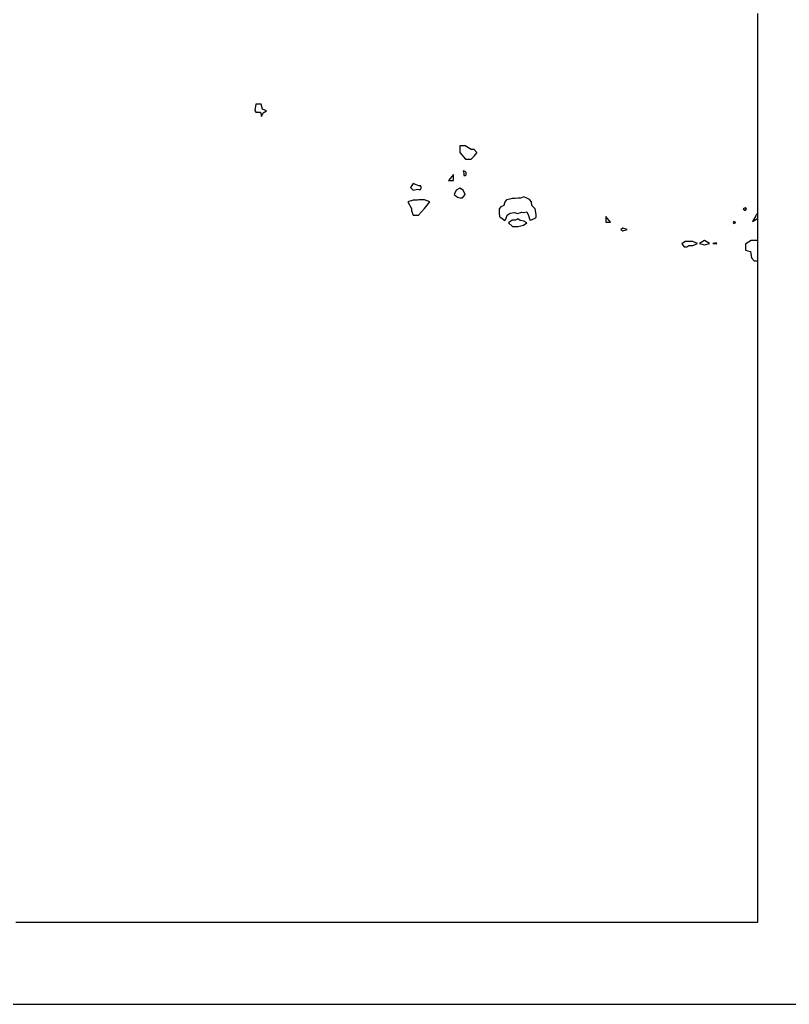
# Model space of a CAD drawing. Header units: millimetres. Extents: x 0 to 500, y 0 to 700.
# Drawn here: x 251.6 to 373.9, y 0 to 156.5 of the extents above; entities that cross this region are included whole.
import ezdxf

# ---------------------------------------------------------------- set-up
doc = ezdxf.new("R2010")
doc.units = ezdxf.units.MM
for name, color, linetype in [('CORTE', 1, 'Continuous'), ('GRABADO', 5, 'Continuous'), ('HOJA', 8, 'Continuous')]:
    doc.layers.add(name, color=color, linetype=linetype)

msp = doc.modelspace()

# ---------------------------------------------------------------- linework, layer by layer
at = {"layer": 'CORTE'}
msp.add_lwpolyline([(368.87, 157.01), (368.87, 156.02), (368.87, 155.69), (368.87, 114.56), (368.87, 114.23), (368.87, 113.9), (368.87, 113.86), (368.87, 113.86), (368.87, 113.37), (368.87, 113.01), (368.87, 111.27), (368.87, 109.94), (368.87, 108.87), (368.87, 107.82), (368.87, 106.79), (368.87, 104.58), (368.87, 100.91), (368.87, 99.43), (368.87, 97.92), (368.87, 95.99), (368.87, 95.05), (368.87, 93.7), (368.87, 92.17), (368.87, 90.93), (368.87, 89.9), (368.87, 89.75), (368.87, 89.75), (368.87, 89.73), (368.87, 89.73), (368.87, 89.65), (368.87, 89.65), (368.87, 89.39), (368.87, 88.86), (368.87, 88.2), (368.87, 87.35), (368.87, 86.57), (368.87, 85.73), (368.87, 85.11), (368.87, 84.64), (368.87, 84.22), (368.87, 38.06), (368.87, 35.8), (368.87, 34.43), (368.87, 34.16), (368.87, 33.89), (368.87, 33.62), (368.87, 33.34), (368.87, 33.27), (368.87, 33.13), (368.87, 32.84), (368.87, 32.26), (368.87, 31.5), (368.87, 31.08), (368.87, 30.73), (368.87, 30.58), (368.87, 30.58), (368.87, 30.58), (368.87, 29.49), (368.87, 29.2), (368.87, 28.85), (368.87, 28.39), (368.87, 28.28), (368.87, 28.28), (368.87, 28.03), (368.87, 27.35), (368.87, 27.24), (368.87, 27.24), (368.87, 27.08), (368.87, 26.55), (368.87, 26.08), (368.87, 25.56), (368.87, 24.68), (368.87, 24.17), (368.87, 23.83), (368.87, 23.7), (368.87, 23.35), (368.87, 23.03), (368.87, 22.64), (368.87, 22.29), (368.87, 21.9), (368.87, 21.55), (368.87, 21.25), (368.87, 21.16), (368.87, 20.93), (368.87, 20.56), (368.87, 20.08), (368.87, 19.14), (368.87, 18.8), (368.87, 18.47), (368.87, 18.09), (368.87, 17.71), (368.87, 17.36), (368.87, 17.15), (368.87, 16.86), (368.87, 16.56), (368.87, 16.26), (368.87, 15.9), (368.87, 15.51), (368.87, 15.11), (368.87, 14.69), (368.87, 14.28), (368.87, 13.87), (368.87, 13.45), (368.87, 13.07), (368.87, 13.07), (368.87, 13.05), (368.86, 13.04), (368.86, 13.03), (368.85, 13.02), (368.84, 13.01), (368.83, 13.01), (368.82, 13.01), (368.82, 13), (368.81, 13), (368.8, 13), (368.8, 13), (329.51, 13), (329.51, 13), (329.18, 13), (329.09, 13), (328.68, 13), (328.42, 13), (327.73, 13), (327.4, 13), (326.87, 13), (325.79, 13), (324.81, 13), (324.73, 13), (324.54, 13), (324.4, 13), (323.99, 13), (323.69, 13), (323.34, 13), (323.08, 13), (322.78, 13), (322.53, 13), (321.01, 13), (320.67, 13), (320.07, 13), (319.73, 13), (319.46, 13), (319.13, 13), (318.83, 13), (318.49, 13), (318.23, 13), (317.89, 13), (317.57, 13), (317.13, 13), (316.92, 13), (316.7, 13), (316.6, 13), (316.42, 13), (316.16, 13), (315.7, 13), (315.18, 13), (314.75, 13), (314.51, 13), (314.23, 13), (313.95, 13), (313.36, 13), (313.05, 13), (312.76, 13), (312.45, 13), (312.15, 13), (311.86, 13), (310.69, 13), (310.39, 13), (310.1, 13), (309.8, 13), (309.51, 13), (268.96, 13), (268.96, 13), (268.33, 13), (268.1, 13), (267.75, 13), (267.52, 13), (264.88, 13), (264.64, 13), (264.05, 13), (263.8, 13), (263.21, 13), (262.96, 13), (262.67, 13), (262.41, 13), (261.22, 13), (260.97, 13), (260.07, 13), (259.81, 13), (259.54, 13), (259.24, 13), (258.97, 13), (258.07, 13), (257.74, 13), (257.41, 13), (256.81, 13), (256.53, 13), (256.23, 13), (255.95, 13), (255.35, 13), (255.07, 13), (254.76, 13), (254.45, 13), (254.13, 13), (253.82, 13), (253.52, 13), (253.24, 13), (252.64, 13), (252.34, 13), (251.74, 13), (251.44, 13)], dxfattribs=at)
at = {"layer": 'GRABADO'}
msp.add_lwpolyline([(368.87, 157.48), (368.87, 156.21), (368.87, 155.78), (368.87, 125.51), (368.66, 125.51), (368.63, 125.34), (368.63, 125.33), (368.62, 125.32), (368.62, 125.31), (368.06, 124.41), (368.87, 124.9), (368.87, 123.23), (368.87, 122.81), (368.87, 122.39), (368.87, 121.41), (367.89, 121.41), (367.02, 120.89), (367, 120.87), (367, 119.85), (367.73, 119.67), (367.73, 119.67), (367.74, 119.66), (367.75, 119.66), (367.76, 119.65), (367.77, 119.64), (367.77, 119.64), (367.78, 119.63), (367.78, 119.62), (367.78, 119.61), (367.94, 118.69), (367.94, 118.66), (368.35, 118.17), (368.72, 118.17), (368.8, 118.17), (368.87, 118.17), (368.87, 118.1), (368.87, 118.1), (368.87, 118.1), (368.87, 117.29), (368.87, 115.92), (368.87, 114.57), (368.87, 113.24), (368.87, 110.4), (368.87, 105.68), (368.87, 103.78), (368.87, 101.84), (368.87, 99.35), (368.87, 98.14), (368.87, 96.41), (368.87, 94.44), (368.87, 92.85), (368.87, 91.52), (368.87, 91.33), (368.87, 91.33), (368.87, 91.3), (368.87, 91.3), (368.87, 91.2), (368.87, 91.2), (368.87, 90.87), (368.87, 90.19), (368.87, 89.34), (368.87, 88.24), (368.87, 87.25), (368.87, 86.17), (368.87, 85.37), (368.87, 84.76), (368.87, 84.22), (368.87, 45.2), (368.87, 42.29), (368.87, 40.53), (368.87, 40.19), (368.87, 39.83), (368.87, 39.49), (368.87, 39.13), (368.87, 39.05), (368.87, 38.86), (368.87, 38.49), (368.87, 37.74), (368.87, 36.76), (368.87, 36.22), (368.87, 35.77), (368.87, 35.58), (368.87, 35.58), (368.87, 34.18), (368.87, 33.81), (368.87, 33.36), (368.87, 32.77), (368.87, 32.63), (368.87, 32.63), (368.87, 32.3), (368.87, 31.43), (368.87, 31.29), (368.87, 31.29), (368.87, 31.08), (368.87, 30.4), (368.87, 29.79), (368.87, 29.13), (368.87, 28), (368.87, 27.35), (368.87, 26.9), (368.87, 26.74), (368.87, 26.28), (368.87, 25.87), (368.87, 25.37), (368.87, 24.92), (368.87, 24.42), (368.87, 23.97), (368.87, 23.59), (368.87, 23.47), (368.87, 23.18), (368.87, 22.7), (368.87, 22.08), (368.87, 20.87), (368.87, 20.44), (368.87, 20.01), (368.87, 19.52), (368.87, 19.04), (368.87, 18.58), (368.87, 18.31), (368.87, 17.94), (368.87, 17.56), (368.87, 17.17), (368.87, 16.7), (368.87, 16.21), (368.87, 15.69), (368.87, 15.15), (368.87, 14.62), (368.87, 14.1), (368.87, 13.56), (368.87, 13.07), (368.87, 13.07), (368.87, 13.06), (368.86, 13.04), (368.86, 13.03), (368.85, 13.02), (368.84, 13.02), (368.84, 13.01), (368.83, 13.01), (368.82, 13.01), (368.82, 13), (368.81, 13), (368.8, 13), (368.8, 13), (335.23, 13), (335.23, 13), (334.8, 13), (334.68, 13), (334.15, 13), (333.83, 13), (332.93, 13), (332.51, 13), (331.83, 13), (330.45, 13), (329.18, 13), (329.08, 13), (328.83, 13), (328.65, 13), (328.13, 13), (327.74, 13), (327.29, 13), (326.96, 13), (326.57, 13), (326.25, 13), (324.3, 13), (323.86, 13), (323.08, 13), (322.65, 13), (322.31, 13), (321.88, 13), (321.49, 13), (321.06, 13), (320.72, 13), (320.29, 13), (319.87, 13), (319.31, 13), (319.03, 13), (318.75, 13), (318.63, 13), (318.4, 13), (318.06, 13), (317.47, 13), (316.8, 13), (316.25, 13), (315.94, 13), (315.58, 13), (315.22, 13), (314.46, 13), (314.06, 13), (313.68, 13), (313.29, 13), (312.9, 13), (312.53, 13), (311.02, 13), (310.64, 13), (310.27, 13), (309.89, 13), (309.51, 13), (274.31, 13), (274.31, 13), (273.51, 13), (273.21, 13), (272.76, 13), (272.46, 13), (269.07, 13), (268.76, 13), (268, 13), (267.68, 13), (266.92, 13), (266.6, 13), (266.22, 13), (265.9, 13), (264.37, 13), (264.03, 13), (262.88, 13), (262.54, 13), (262.2, 13), (261.82, 13), (261.47, 13), (260.31, 13), (259.88, 13), (259.46, 13), (258.69, 13), (258.34, 13), (257.95, 13), (257.59, 13), (256.82, 13), (256.45, 13), (256.06, 13), (255.65, 13), (255.25, 13), (254.84, 13), (254.46, 13), (254.1, 13), (253.32, 13), (252.95, 13), (252.17, 13), (251.78, 13), (251, 13)], dxfattribs=at)
for points in [[(289.16, 141.81), (289.87, 141.81), (290.07, 141.09), (290.32, 141.69), (290.85, 142.01), (290.24, 142.26), (290.01, 143.08), (289.18, 143.08), (288.97, 142.04), (289.16, 141.81)], [(323.39, 134.31), (323.4, 134.31), (323.83, 134.82), (324.27, 135.35), (324.27, 135.35), (324.27, 135.36), (323.85, 135.86), (323.38, 135.86), (322.44, 136.42), (322.44, 136.44), (321.59, 136.44), (321.59, 135.38), (322.48, 134.31), (323.39, 134.31)], [(320.57, 131.88), (319.78, 130.93), (320.57, 130.93), (320.57, 131.88)], [(322.57, 131.86), (322.6, 132.03), (322.6, 132.22), (322.44, 132.34), (322.11, 132.47), (322.23, 132.03), (322.23, 131.71), (322.44, 131.71), (322.57, 131.86)], [(315.08, 129.48), (315.34, 129.48), (315.47, 129.8), (315.34, 130.11), (315.05, 130.11), (314.55, 130.31), (314.17, 130.46), (313.76, 129.81), (314.16, 129.42), (314.83, 129.58), (315.08, 129.48)], [(321.56, 128.19), (321.99, 128.19), (322.41, 128.7), (322.41, 128.7), (322.12, 129.39), (321.55, 129.73), (321.55, 129.73), (321.55, 129.73), (320.98, 129.39), (320.7, 128.71), (321.21, 128.3), (321.56, 128.19)], [(329.09, 125.4), (329.58, 125.76), (329.88, 125.79), (330.23, 125.83), (330.81, 125.67), (331.35, 125.88), (331.74, 125.85), (332.2, 125.93), (332.47, 125.38), (332.72, 124.67), (332.95, 124.67), (333.55, 124.96), (333.73, 125.13), (333.73, 125.34), (333.68, 125.52), (333.53, 126.43), (333.03, 126.95), (332.98, 127.54), (332.62, 127.94), (332.2, 128.1), (331.74, 128.33), (331.23, 128.13), (330.82, 128.13), (330.39, 128.09), (329.9, 128.06), (329.51, 127.97), (329, 127.85), (328.7, 127.54), (328.56, 126.97), (328.08, 126.75), (327.8, 126.43), (327.85, 125.66), (327.88, 125.36), (327.9, 125.15), (328.08, 125.04), (328.73, 124.6), (328.9, 124.8), (329.09, 125.4)], [(313.89, 126.09), (314.18, 125.4), (315.03, 125.4), (315.03, 125.4), (315.94, 126.5), (315.95, 126.5), (315.95, 126.5), (316.82, 127.55), (315.98, 127.88), (315.08, 127.88), (314.84, 127.79), (314.15, 127.79), (313.31, 127.53), (313.89, 126.48), (313.89, 126.09)], [(345.54, 124.29), (344.77, 125.21), (344.77, 124.29), (345.54, 124.29)], [(366.94, 126.58), (366.61, 126.44), (366.93, 126.19), (367.15, 126.44), (366.94, 126.58)], [(331.27, 123.75), (331.71, 123.85), (332.23, 124.23), (331.72, 124.49), (331.14, 124.59), (330.81, 124.83), (330.43, 124.65), (329.91, 124.65), (329.3, 124.23), (329.92, 123.64), (330.81, 123.64), (331.27, 123.75)], [(365.11, 124.43), (364.99, 124.24), (365.11, 124.1), (365.42, 124.25), (365.11, 124.43)], [(347.5, 123.34), (347.15, 123.13), (347.5, 122.92), (348.19, 123.13), (347.5, 123.34)], [(357.66, 120.4), (357.98, 120.59), (358.59, 120.59), (359.37, 120.9), (358.59, 121.22), (358, 121.22), (357.68, 121.22), (357.38, 121.22), (356.83, 120.88), (357.23, 120.4), (357.66, 120.4)], [(361.24, 120.93), (360.46, 121.4), (359.68, 120.93), (360.46, 120.69), (361.24, 120.93)], [(362.42, 120.92), (362.29, 121.05), (361.77, 120.93), (362.3, 120.86), (362.42, 120.92)]]:
    msp.add_lwpolyline(points, close=True, dxfattribs=at)
at = {"layer": 'HOJA'}
msp.add_lwpolyline([(0, 0), (500, 0), (500, 700), (0, 700)], close=True, dxfattribs=at)

doc.saveas('drawing.dxf')
